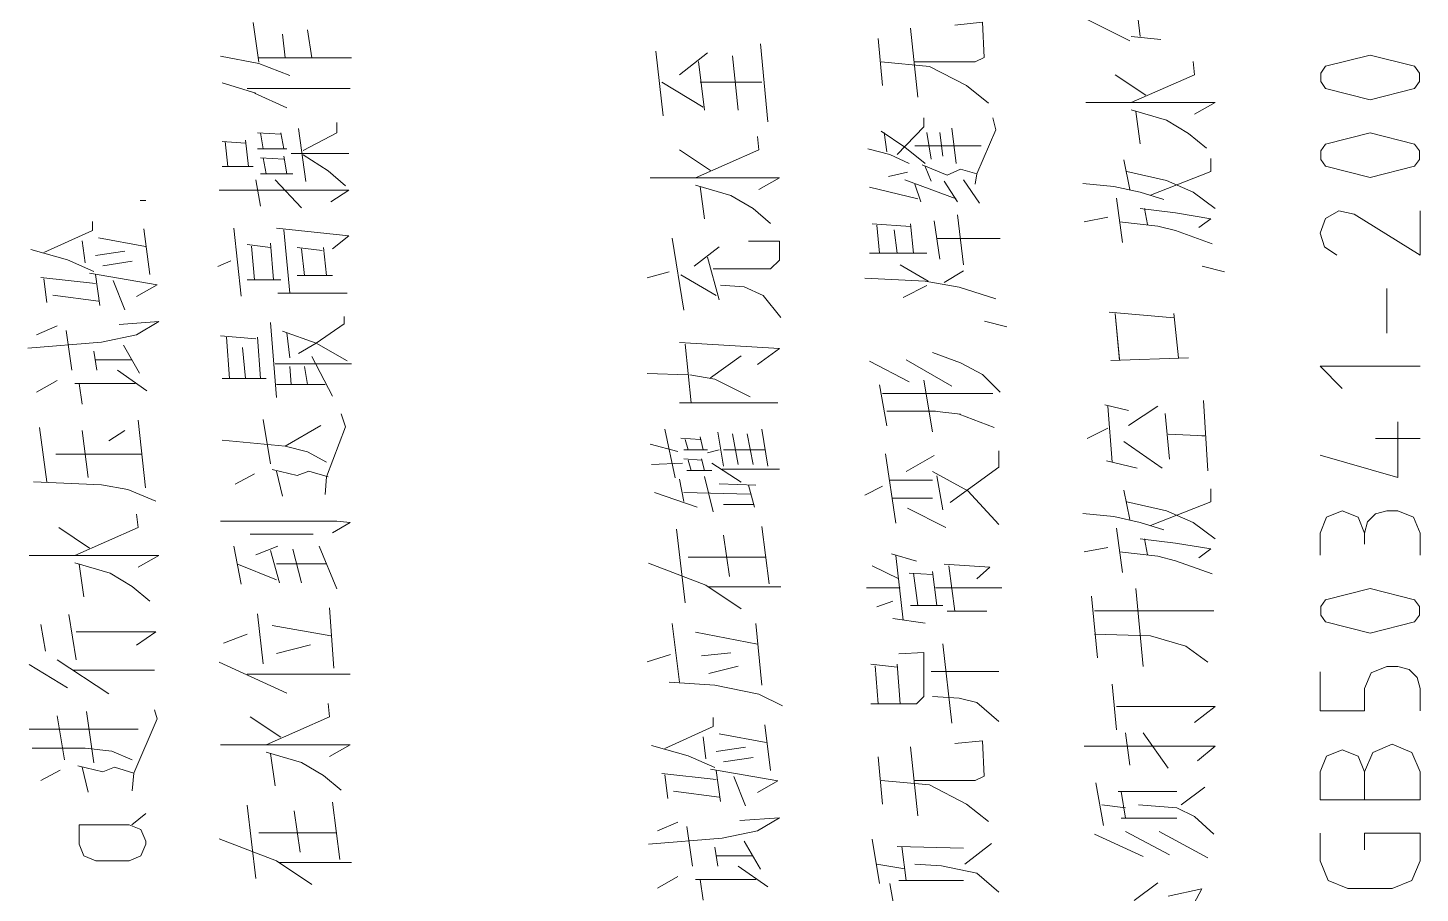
# Model space of a CAD drawing. Header units: millimetres. Extents: x 0 to 829, y 0 to 586.
# Drawn here: x 375.33 to 419.44, y 439.04 to 466.46 of the extents above; entities that cross this region are included whole.
import ezdxf

# ---------------------------------------------------------------- set-up
doc = ezdxf.new("R2010")
doc.units = ezdxf.units.MM

msp = doc.modelspace()

# ---------------------------------------------------------------- linework, layer by layer
at = {"color": 0, "lineweight": 0}
for points in [[(410.569833, 466.188778), (410.337, 468.146694)], [(408.848278, 466.746167), (410.245278, 466.047667)], [(382.654528, 465.373861), (382.467556, 466.62975)], [(383.490611, 465.511444), (383.398889, 466.259333)], [(384.192639, 466.396917), (384.330222, 465.511444)], [(403.531917, 464.259083), (403.295556, 466.449833)], [(405.348722, 465.377389), (405.627417, 465.5185), (405.581556, 466.636806), (404.696083, 466.541556)], [(398.772944, 463.479444), (398.540111, 465.948889)], [(402.410083, 464.633028), (402.2725, 466.12175)], [(410.291139, 466.188778), (411.222472, 466.093528)], [(381.440972, 465.557306), (382.654528, 465.324472), (383.631722, 464.954056)], [(382.654528, 465.511444), (385.589639, 465.511444)], [(395.463889, 463.666417), (395.231056, 465.716056)], [(395.975417, 464.971694), (396.860889, 465.670194)], [(396.769167, 463.853389), (396.582194, 465.3915)], [(397.654639, 465.574944), (397.841611, 463.853389)], [(403.902333, 465.236278), (402.364222, 465.377389)], [(405.348722, 465.377389), (403.436667, 465.377389)], [(410.291139, 464.08975), (412.294917, 464.975222), (412.249056, 465.395028)], [(419.265806, 465.243333), (417.854694, 465.596111), (416.447111, 465.243333)], [(403.902333, 465.236278), (405.0665, 464.633028)], [(409.779611, 464.975222), (410.756806, 464.322583)], [(416.447111, 465.243333), (416.291889, 465.024611), (416.291889, 464.7565), (416.447111, 464.537778)], [(419.265806, 464.537778), (419.421028, 464.7565), (419.421028, 465.024611), (419.265806, 465.243333)], [(381.486833, 464.721222), (382.559278, 464.393139)], [(382.280583, 464.53425), (385.543778, 464.53425)], [(396.723306, 463.945111), (395.418028, 464.738861)], [(398.585972, 464.738861), (396.628056, 464.738861)], [(405.0665, 464.633028), (405.768528, 464.072111)], [(416.447111, 464.537778), (417.854694, 464.181472), (419.265806, 464.537778)], [(382.513417, 464.393139), (383.54, 463.927472)], [(408.848278, 464.08975), (412.947556, 464.08975), (412.294917, 463.719333)], [(402.879278, 462.442278), (403.715361, 463.32775), (403.715361, 463.606444)], [(406.001361, 463.2325), (405.906111, 463.606444)], [(410.291139, 463.856917), (411.409444, 463.532361), (412.107944, 463.112556), (412.668861, 462.646889)], [(410.569833, 462.788), (410.43225, 463.811056)], [(382.605139, 463.133722), (383.353028, 463.087861)], [(382.792111, 462.622194), (382.700389, 463.133722)], [(383.353028, 463.133722), (383.44475, 462.622194)], [(383.910417, 463.274833), (384.14325, 461.595611)], [(384.051528, 462.576333), (385.123972, 463.133722), (385.123972, 463.461806)], [(402.364222, 463.186639), (403.112111, 462.675111), (403.76475, 462.163583)], [(402.551194, 462.534), (402.459472, 463.140778)], [(403.948194, 462.301167), (403.810611, 463.140778)], [(404.230417, 463.140778), (404.322139, 462.396417)], [(404.741944, 462.163583), (404.600833, 463.281889)], [(405.348722, 461.510944), (405.394583, 461.8355), (406.001361, 463.2325)], [(381.486833, 462.855028), (382.234722, 462.809167)], [(381.673806, 462.064806), (381.582083, 462.855028)], [(382.234722, 462.900889), (382.326444, 462.064806)], [(396.490472, 461.7085), (398.49425, 462.593972), (398.444861, 463.013778)], [(405.535694, 462.720972), (403.436667, 462.720972)], [(416.447111, 462.777417), (416.291889, 462.558694), (416.291889, 462.290583), (416.447111, 462.071861)], [(419.265806, 462.777417), (417.854694, 463.130194), (416.447111, 462.777417)], [(419.265806, 462.071861), (419.421028, 462.290583), (419.421028, 462.558694), (419.265806, 462.777417)], [(383.54, 462.622194), (382.605139, 462.622194)], [(382.700389, 462.3435), (383.44475, 462.297639)], [(382.887361, 461.831972), (382.792111, 462.3435)], [(383.44475, 462.389361), (383.54, 461.831972)], [(383.677583, 462.481083), (385.497917, 462.481083)], [(384.051528, 462.435222), (384.845278, 461.923694), (385.402667, 461.458028)], [(395.975417, 462.593972), (396.956139, 461.941333)], [(401.944417, 462.62925), (402.646444, 462.442278), (403.249694, 462.163583)], [(410.245278, 461.341611), (410.058306, 462.272944)], [(410.897917, 461.154639), (412.809972, 461.902528), (412.809972, 462.318806)], [(381.486833, 462.064806), (382.467556, 462.064806)], [(382.700389, 461.831972), (383.726972, 461.831972)], [(402.597056, 461.743778), (403.203833, 461.881361)], [(403.6695, 462.114194), (404.46325, 461.789639), (404.883056, 461.976611), (405.394583, 461.8355)], [(403.948194, 461.602667), (403.76475, 462.068333)], [(410.153556, 461.902528), (411.409444, 461.620306)], [(416.447111, 462.071861), (417.854694, 461.719083), (419.265806, 462.071861)], [(382.700389, 460.805389), (382.559278, 461.645)], [(384.005667, 460.759528), (383.166056, 461.645)], [(395.044083, 461.7085), (399.146889, 461.7085), (398.49425, 461.334556)], [(396.490472, 461.475667), (397.608778, 461.147583), (398.307278, 460.731306), (398.864667, 460.262111)], [(396.769167, 460.403222), (396.628056, 461.429806)], [(401.993806, 461.415694), (403.531917, 461.045278)], [(403.112111, 461.648528), (404.741944, 461.045278)], [(403.623639, 460.950028), (403.436667, 461.510944)], [(404.787806, 460.950028), (404.368, 461.602667)], [(404.974778, 461.648528), (405.486306, 460.904167)], [(408.753028, 461.528583), (409.73375, 461.433333), (410.569833, 461.249889), (411.317722, 461.017056)], [(411.409444, 461.620306), (412.249056, 461.249889)], [(379.070306, 460.988833), (378.893917, 460.988833)], [(381.395111, 461.316917), (385.497917, 461.316917), (384.937, 460.9465)], [(410.012444, 459.662389), (409.825472, 461.062917)], [(412.249056, 461.249889), (412.947556, 460.734833)], [(404.974778, 458.94625), (404.787806, 460.530222)], [(410.569833, 460.734833), (411.691667, 460.59725), (412.809972, 460.410278), (412.436028, 460.131583)], [(410.806194, 460.223306), (410.710944, 460.734833)], [(417.346694, 460.558444), (416.866917, 460.657222), (416.440056, 460.420861), (416.270722, 459.958722)], [(417.346694, 460.558444), (419.442194, 459.256694), (419.442194, 460.664278)], [(375.845917, 459.341361), (377.384028, 460.039861), (377.384028, 460.322083)], [(379.200833, 458.642861), (379.013861, 460.08925)], [(382.093611, 457.962), (381.860778, 460.106889)], [(383.211917, 460.106889), (385.497917, 459.874056), (384.982861, 459.45425)], [(383.631722, 458.053722), (383.44475, 460.061028)], [(402.085528, 460.251528), (403.295556, 460.159806)], [(402.318361, 459.320194), (402.226639, 460.205667)], [(402.879278, 459.320194), (402.784028, 460.064556)], [(403.295556, 460.251528), (403.390806, 459.320194)], [(404.230417, 459.133222), (404.043444, 460.34325)], [(408.798889, 460.315028), (409.546778, 460.456139)], [(409.920722, 460.315028), (411.13075, 460.177444), (411.691667, 460.036333), (412.855833, 459.616528)], [(377.151194, 459.016806), (377.055944, 459.715306)], [(377.571, 459.807028), (379.059722, 459.528333)], [(383.120194, 458.473528), (383.024944, 459.641222)], [(396.116528, 457.513972), (395.742583, 459.796444)], [(398.864667, 458.81925), (399.146889, 459.097944), (399.146889, 459.704722), (398.166167, 459.704722)], [(404.135167, 459.785861), (406.138944, 459.785861)], [(416.270722, 459.958722), (416.415361, 459.51775), (416.799889, 459.256694)], [(375.426111, 459.436611), (376.590278, 459.108528), (377.429889, 458.734583)], [(377.47575, 459.249639), (378.407083, 459.387222)], [(382.280583, 459.591833), (383.024944, 459.500111)], [(382.513417, 458.473528), (382.421694, 459.545972)], [(383.864556, 459.500111), (384.658306, 459.408389)], [(384.097389, 458.614639), (384.005667, 459.45425)], [(384.795889, 458.614639), (384.704167, 459.500111)], [(396.441083, 458.910972), (397.234833, 459.51775)], [(397.234833, 457.842056), (396.860889, 459.193194)], [(401.993806, 459.320194), (403.810611, 459.320194)], [(377.708583, 458.921556), (378.639917, 459.062667)], [(381.34925, 458.893333), (381.769056, 459.080306)], [(394.952361, 458.540556), (395.650861, 458.727528)], [(397.047861, 458.81925), (398.864667, 458.81925)], [(402.971, 458.94625), (403.856472, 458.434722)], [(404.368, 458.388861), (404.974778, 458.759278)], [(413.243889, 458.727528), (412.538333, 458.903917)], [(377.47575, 458.364167), (375.750667, 458.551139)], [(375.937639, 457.757389), (375.845917, 458.50175)], [(377.288778, 458.688722), (379.433667, 458.318306), (378.781028, 457.944361)], [(377.616861, 457.665667), (377.47575, 458.642861)], [(378.407083, 457.524556), (378.036667, 458.455889)], [(382.280583, 458.473528), (383.353028, 458.473528)], [(383.864556, 458.614639), (384.982861, 458.614639)], [(396.024806, 458.632278), (397.143111, 457.979639)], [(397.280694, 458.307722), (398.028583, 458.258333), (398.631833, 457.979639), (399.19275, 457.281139)], [(401.852694, 458.526444), (403.76475, 458.434722)], [(403.062722, 457.919667), (403.810611, 458.293611)], [(406.001361, 457.873806), (404.833667, 458.24775), (403.76475, 458.434722)], [(376.124611, 457.990222), (377.571, 457.80325)], [(383.257778, 458.053722), (385.448528, 458.053722)], [(418.383861, 456.790778), (418.383861, 458.198361)], [(411.642278, 457.267028), (409.592639, 457.454)], [(409.920722, 455.915889), (409.779611, 457.404611)], [(409.920722, 455.96175), (409.779611, 457.404611)], [(411.783389, 456.007611), (411.642278, 457.404611)], [(375.334389, 456.311), (377.662722, 456.497972), (378.781028, 456.730806), (379.479528, 457.150611), (378.223639, 457.058889)], [(375.613083, 456.730806), (376.265722, 457.013028)], [(383.211917, 454.748194), (383.024944, 457.122389)], [(384.471333, 456.46975), (385.356806, 457.076528), (385.356806, 457.309361)], [(406.343556, 456.984806), (405.638, 457.161194)], [(376.731389, 455.6125), (376.544417, 456.871917)], [(381.440972, 456.702583), (382.559278, 456.610861)], [(381.719667, 455.351444), (381.627944, 456.656722)], [(382.700389, 455.351444), (382.605139, 456.656722)], [(383.398889, 456.843694), (384.471333, 456.46975), (383.910417, 456.145194)], [(383.631722, 456.004083), (383.54, 456.797833)], [(377.521611, 455.6125), (377.429889, 456.219278)], [(378.876278, 455.520778), (378.361222, 456.40625)], [(382.234722, 455.351444), (382.139472, 456.332167)], [(384.471333, 456.46975), (385.448528, 455.912361)], [(395.975417, 456.487389), (399.146889, 456.303944), (398.444861, 455.788889)], [(396.349361, 454.578861), (396.162389, 456.441528)], [(403.997583, 456.176944), (404.883056, 455.848861), (405.581556, 455.478444), (406.138944, 454.917528)], [(377.47575, 455.940583), (378.639917, 455.940583)], [(383.166056, 455.817111), (385.589639, 455.817111)], [(383.677583, 455.164472), (383.631722, 455.725389)], [(384.192639, 455.164472), (384.097389, 455.725389)], [(384.982861, 454.794056), (384.330222, 456.049944)], [(396.956139, 455.369083), (397.933333, 456.071111)], [(401.993806, 455.89825), (403.249694, 455.245611)], [(403.157972, 455.944111), (404.600833, 455.1045)], [(409.6385, 455.915889), (412.107944, 456.007611)], [(419.442194, 455.735972), (416.270722, 455.735972), (416.976278, 455.030417)], [(375.613083, 454.914), (376.265722, 455.287944)], [(378.735167, 455.192694), (376.823111, 455.192694)], [(376.964222, 455.192694), (377.055944, 454.540056)], [(378.17425, 455.6125), (379.109111, 454.959861)], [(381.486833, 455.351444), (382.887361, 455.351444)], [(394.952361, 455.510194), (396.257639, 455.464333)], [(396.3035, 455.464333), (397.093722, 455.323222), (398.212028, 454.765833)], [(403.997583, 453.658111), (403.715361, 455.291472)], [(383.211917, 455.164472), (384.750028, 455.164472)], [(402.551194, 453.845083), (402.318361, 455.150361)], [(402.410083, 454.871667), (405.906111, 454.871667)], [(395.975417, 454.578861), (399.0975, 454.578861)], [(402.551194, 454.31075), (404.089306, 454.31075)], [(404.883056, 454.219028), (404.043444, 454.31075)], [(409.451528, 454.515361), (410.199417, 454.331917)], [(409.684361, 452.698556), (409.546778, 454.4695)], [(410.199417, 453.862722), (411.13075, 454.4695)], [(412.714722, 452.419861), (412.577139, 454.656472)], [(379.059722, 451.883639), (378.826889, 454.028528)], [(383.024944, 452.649167), (382.792111, 454.046167)], [(384.750028, 451.671972), (384.795889, 452.229361), (385.402667, 453.813333), (385.261556, 454.233139)], [(404.833667, 454.219028), (405.951972, 453.799222)], [(411.504694, 452.793806), (411.363583, 454.236667)], [(416.270722, 452.917278), (418.736639, 452.21525), (418.736639, 453.975611)], [(375.937639, 452.070611), (375.704806, 453.795694)], [(377.242917, 452.211722), (377.055944, 453.703972)], [(377.895556, 453.375889), (378.407083, 453.703972)], [(383.490611, 453.210083), (384.612444, 453.862722)], [(395.837833, 452.201139), (395.50975, 453.73925)], [(396.628056, 453.414694), (396.024806, 453.460556)], [(396.723306, 453.086611), (396.628056, 453.506417)], [(397.375944, 452.575083), (397.188972, 453.647528)], [(397.654639, 453.598139), (397.841611, 452.620944)], [(398.307278, 452.620944), (398.120306, 453.598139)], [(398.772944, 452.575083), (398.585972, 453.73925)], [(408.894139, 453.446444), (409.546778, 453.771)], [(411.455306, 453.584028), (412.623, 453.538167)], [(412.52775, 453.538167), (412.623, 453.538167)], [(418.031083, 453.446444), (419.442194, 453.446444)], [(381.486833, 453.393528), (383.490611, 453.210083), (384.192639, 453.023111), (384.795889, 452.695028)], [(395.044083, 453.273583), (395.929556, 453.04075)], [(396.116528, 453.086611), (396.860889, 453.086611)], [(396.257639, 453.086611), (396.162389, 453.414694)], [(396.860889, 452.994889), (397.234833, 453.086611)], [(397.375944, 453.086611), (398.677694, 453.086611)], [(404.554972, 451.4215), (406.093083, 452.539806), (406.093083, 453.054861)], [(410.058306, 453.351194), (411.271861, 452.511583)], [(378.922139, 452.956083), (376.219861, 452.956083)], [(395.089944, 452.620944), (396.070667, 452.666806)], [(396.673917, 452.762056), (396.116528, 452.807917)], [(396.257639, 452.762056), (396.349361, 452.433972)], [(396.769167, 452.433972), (396.673917, 452.807917)], [(397.002, 452.666806), (397.933333, 452.060028)], [(402.829889, 450.768861), (402.505333, 452.959611)], [(403.157972, 452.402222), (404.043444, 452.91375)], [(409.500917, 452.744417), (410.478111, 452.511583)], [(381.906639, 451.996528), (382.513417, 452.324611)], [(383.074333, 452.462194), (383.864556, 452.275222), (384.2385, 452.416333), (384.845278, 452.229361)], [(383.398889, 451.622583), (383.211917, 452.416333)], [(396.116528, 451.456778), (395.975417, 452.155278)], [(396.20825, 452.433972), (397.002, 452.433972)], [(397.047861, 451.128694), (396.769167, 452.247)], [(397.326556, 452.479833), (399.146889, 452.479833)], [(402.646444, 452.123528), (403.997583, 452.123528)], [(403.997583, 452.402222), (405.115889, 451.795444), (406.093083, 450.723)], [(404.322139, 451.188667), (404.135167, 452.261111)], [(375.517833, 452.070611), (377.662722, 451.978889), (378.502333, 451.837778), (379.387806, 451.467361)], [(395.185194, 451.735472), (396.536333, 451.269806)], [(396.116528, 451.735472), (398.212028, 451.689611)], [(397.234833, 452.014167), (398.399, 451.968306)], [(398.353139, 451.269806), (398.166167, 451.968306)], [(401.852694, 451.654333), (402.410083, 451.936556)], [(410.245278, 450.88175), (410.058306, 451.813083)], [(410.897917, 450.694778), (412.809972, 451.442667), (412.809972, 451.858944)], [(397.375944, 451.361528), (398.307278, 451.361528)], [(402.738167, 451.562611), (403.997583, 451.562611)], [(403.203833, 451.238056), (404.417389, 450.631278)], [(410.153556, 451.442667), (411.409444, 451.160444)], [(376.823111, 449.742278), (378.826889, 450.62775), (378.781028, 451.047556)], [(381.440972, 450.832361), (385.123972, 450.832361), (385.543778, 450.7865), (384.982861, 450.458417)], [(408.753028, 451.068722), (409.73375, 450.973472), (410.569833, 450.790028), (411.317722, 450.557194)], [(411.409444, 451.160444), (412.249056, 450.790028)], [(412.249056, 450.790028), (412.947556, 450.274972)], [(417.678306, 450.451361), (417.473694, 450.952306), (416.976278, 451.156917), (416.478861, 450.952306), (416.270722, 450.451361)], [(418.383861, 451.156917), (418.031083, 451.061667), (417.773556, 450.804139), (417.678306, 450.451361)], [(418.383861, 451.156917), (418.736639, 451.156917)], [(419.442194, 450.451361), (419.234056, 450.952306), (418.736639, 451.156917)], [(376.311583, 450.62775), (377.288778, 449.975111)], [(382.372306, 450.412556), (384.376083, 450.412556)], [(395.883694, 450.571306), (396.162389, 448.239444)], [(397.375944, 450.384333), (397.559389, 449.079056)], [(398.818806, 448.846222), (398.585972, 450.663028)], [(410.012444, 449.202528), (409.825472, 450.603056)], [(416.270722, 449.749333), (416.270722, 450.451361)], [(417.678306, 450.451361), (417.678306, 450.102111)], [(419.442194, 450.451361), (419.442194, 449.749333)], [(382.093611, 448.828583), (381.860778, 450.038611)], [(382.559278, 449.759917), (383.257778, 450.038611)], [(383.307167, 448.874444), (383.024944, 449.901028)], [(384.005667, 448.874444), (383.726972, 449.946889)], [(385.123972, 448.687472), (384.563056, 450.038611)], [(408.798889, 449.855167), (409.546778, 449.996278)], [(410.569833, 450.274972), (411.691667, 450.137389), (412.809972, 449.950417), (412.436028, 449.671722)], [(410.806194, 449.763444), (410.710944, 450.274972)], [(375.38025, 449.742278), (379.479528, 449.742278), (378.826889, 449.368333)], [(376.823111, 449.509444), (377.941417, 449.181361), (378.639917, 448.761556), (379.200833, 448.295889)], [(377.105333, 448.437), (376.964222, 449.463583)], [(381.956028, 449.481222), (383.211917, 448.966167)], [(383.211917, 449.481222), (384.795889, 449.481222)], [(396.815028, 448.800361), (394.998222, 449.498861)], [(398.727083, 449.685833), (396.257639, 449.685833)], [(402.692306, 449.791667), (403.482528, 449.558833)], [(403.062722, 447.696167), (402.829889, 449.745806)], [(404.368, 449.467111), (405.814389, 449.371861), (405.394583, 448.997917)], [(409.920722, 449.855167), (411.13075, 449.717583), (411.691667, 449.576472), (412.855833, 449.156667)], [(402.085528, 449.417722), (402.925139, 448.997917)], [(403.249694, 449.184889), (403.997583, 449.139028)], [(403.531917, 448.161833), (403.390806, 449.184889)], [(404.135167, 448.161833), (403.997583, 449.23075)], [(404.696083, 447.974861), (404.509111, 449.417722)], [(396.815028, 448.800361), (397.933333, 448.052472)], [(396.90675, 448.750972), (399.19275, 448.750972)], [(401.898556, 448.719222), (402.971, 448.719222)], [(404.089306, 448.719222), (406.188333, 448.719222)], [(410.665083, 446.221556), (410.43225, 448.691)], [(419.265806, 448.34175), (417.854694, 448.694528), (416.447111, 448.34175)], [(402.226639, 448.112444), (402.738167, 448.299417)], [(403.295556, 448.161833), (404.322139, 448.161833)], [(409.218694, 446.50025), (409.03525, 448.458167)], [(416.447111, 448.34175), (416.291889, 448.123028), (416.291889, 447.854917), (416.447111, 447.636194)], [(419.265806, 447.636194), (419.421028, 447.854917), (419.421028, 448.123028), (419.265806, 448.34175)], [(376.868972, 446.433222), (376.636139, 447.876083)], [(382.792111, 446.30975), (382.605139, 447.89725)], [(385.028722, 446.172167), (384.891139, 448.080694)], [(402.738167, 447.742028), (403.76475, 447.600917)], [(404.46325, 447.974861), (405.719139, 447.974861)], [(409.126972, 447.9925), (412.901694, 447.9925)], [(375.891778, 446.711917), (375.750667, 447.551528)], [(378.781028, 446.898889), (379.387806, 447.318694), (376.868972, 447.318694)], [(383.074333, 447.523306), (384.937, 447.195222)], [(395.975417, 445.724139), (395.742583, 447.586806)], [(398.444861, 446.934167), (396.490472, 447.308111)], [(398.585972, 445.628889), (398.399, 447.586806)], [(416.447111, 447.636194), (417.854694, 447.279889), (419.265806, 447.636194)], [(381.536222, 446.962389), (382.280583, 447.244611)], [(383.211917, 446.637833), (384.284361, 446.916528)], [(404.600833, 444.432972), (404.322139, 446.948278)], [(409.126972, 447.248139), (410.897917, 447.19875), (412.016222, 446.874194), (412.714722, 446.362667)], [(377.895556, 445.360778), (376.265722, 446.433222)], [(394.952361, 446.376778), (395.696722, 446.609611)], [(396.673917, 446.56375), (397.608778, 446.655472)], [(402.039667, 445.03975), (403.482528, 445.03975), (403.715361, 445.272583), (403.715361, 446.669583), (402.925139, 446.623722)], [(375.38025, 446.292111), (376.590278, 445.54775)], [(376.77725, 446.105139), (379.341944, 446.105139)], [(381.395111, 446.359139), (383.54, 445.378417)], [(382.280583, 445.985194), (385.543778, 445.985194)], [(396.90675, 446.002833), (397.841611, 446.235667)], [(402.879278, 446.203917), (402.039667, 446.295639)], [(402.17725, 446.249778), (402.2725, 445.03975)], [(402.971, 445.03975), (402.879278, 446.295639)], [(406.093083, 446.062806), (403.948194, 446.062806)], [(417.678306, 445.523056), (417.678306, 444.821028), (416.270722, 444.821028), (416.270722, 446.052222)], [(418.383861, 446.228611), (417.886444, 446.020472), (417.678306, 445.523056)], [(418.736639, 446.228611), (418.383861, 446.228611)], [(419.442194, 445.523056), (419.346944, 445.875833), (419.089417, 446.133361), (418.736639, 446.228611)], [(395.650861, 445.724139), (397.093722, 445.628889), (398.49425, 445.350194), (399.238611, 444.97625)], [(409.825472, 444.217778), (409.684361, 445.660639)], [(419.442194, 444.821028), (419.442194, 445.523056)], [(382.887361, 443.748583), (384.891139, 444.634056), (384.845278, 445.053861)], [(403.997583, 445.272583), (404.833667, 445.223194), (405.394583, 445.085611), (406.093083, 444.478833)], [(376.498556, 443.265278), (376.265722, 444.662278)], [(377.429889, 443.170028), (377.197056, 444.803389)], [(379.433667, 444.567028), (379.341944, 444.84925)], [(382.372306, 444.634056), (383.353028, 443.981417)], [(409.825472, 444.962139), (412.947556, 444.962139), (412.294917, 444.450611)], [(378.826889, 444.242472), (375.38025, 444.242472)], [(378.689306, 442.845472), (379.433667, 444.567028)], [(395.50975, 443.625111), (397.047861, 444.327139), (397.047861, 444.605833)], [(398.864667, 442.926611), (398.677694, 444.373)], [(381.440972, 443.748583), (385.543778, 443.748583), (384.891139, 443.374639)], [(396.815028, 443.300556), (396.723306, 443.999056)], [(397.234833, 444.090778), (398.727083, 443.812083)], [(405.348722, 442.616167), (405.627417, 442.75375), (405.581556, 443.872056), (404.696083, 443.780333)], [(410.245278, 443.099472), (410.104167, 444.126056)], [(411.455306, 443.004222), (410.665083, 444.126056)], [(419.442194, 442.884278), (419.181139, 443.505167), (418.56025, 443.762694), (417.939361, 443.505167), (417.678306, 442.884278), (417.473694, 443.381694), (416.976278, 443.586306), (416.478861, 443.381694), (416.270722, 442.884278)], [(375.471972, 443.635694), (377.151194, 443.635694), (377.990806, 443.543972), (378.639917, 443.265278)], [(382.887361, 443.51575), (384.005667, 443.187667), (384.704167, 442.771389), (385.261556, 442.302194)], [(383.166056, 442.443306), (383.024944, 443.469889)], [(395.089944, 443.720361), (396.257639, 443.392278), (397.093722, 443.021861)], [(397.143111, 443.533389), (398.074444, 443.6745)], [(397.375944, 443.205306), (398.307278, 443.346417)], [(402.410083, 441.868278), (402.2725, 443.360528)], [(403.531917, 441.497861), (403.295556, 443.685083)], [(408.798889, 443.70625), (412.947556, 443.70625), (412.390167, 443.240583)], [(375.750667, 442.612639), (376.357444, 442.937194)], [(376.918361, 443.078306), (377.708583, 442.891333), (378.082528, 443.032444), (378.689306, 442.845472), (378.639917, 442.284556)], [(377.242917, 442.238694), (377.055944, 443.032444)], [(396.956139, 442.972472), (399.0975, 442.602056), (398.444861, 442.228111)], [(397.280694, 441.949417), (397.143111, 442.926611)], [(416.270722, 442.884278), (416.270722, 442.002333), (419.442194, 442.002333)], [(417.678306, 442.884278), (417.678306, 442.002333)], [(419.442194, 442.002333), (419.442194, 442.884278)], [(397.143111, 442.647917), (395.418028, 442.834889)], [(395.605, 442.041139), (395.50975, 442.789028)], [(398.074444, 441.808306), (397.7005, 442.739639)], [(403.902333, 442.475056), (402.364222, 442.616167)], [(405.348722, 442.616167), (403.436667, 442.616167)], [(403.902333, 442.475056), (405.0665, 441.868278)], [(409.405667, 441.187417), (409.172833, 442.538556)], [(395.788444, 442.273972), (397.234833, 442.087)], [(409.871333, 442.259861), (411.737528, 442.259861)], [(410.104167, 441.42025), (409.966583, 442.259861)], [(411.875111, 441.840056), (412.623, 442.400972)], [(379.070306, 441.564889), (378.632861, 441.212111)], [(382.280583, 441.836528), (382.559278, 439.508194)], [(383.772833, 441.649556), (383.959806, 440.347806)], [(385.215694, 440.114972), (384.982861, 441.931778)], [(405.0665, 441.868278), (405.768528, 441.310889)], [(409.359806, 441.840056), (410.104167, 441.748333)], [(410.523972, 441.840056), (411.737528, 441.748333), (412.294917, 441.469639), (412.901694, 440.908722)], [(376.957167, 440.598278), (376.957167, 441.212111), (378.544667, 441.212111)], [(379.070306, 440.686472), (378.915083, 441.056889), (378.544667, 441.212111)], [(394.998222, 440.598278), (397.326556, 440.78525), (398.444861, 441.018083), (399.146889, 441.434361), (397.887472, 441.342639)], [(395.276917, 441.018083), (395.929556, 441.296778)], [(396.395222, 439.899778), (396.20825, 441.155667)], [(409.966583, 441.42025), (411.737528, 441.42025)], [(379.070306, 440.686472), (379.070306, 440.598278)], [(383.211917, 440.065583), (381.395111, 440.764083)], [(385.123972, 440.951056), (382.654528, 440.951056)], [(398.540111, 439.804528), (398.028583, 440.69)], [(402.318361, 439.352972), (402.085528, 440.749972)], [(409.126972, 440.908722), (410.665083, 440.210222)], [(410.104167, 441.000444), (411.504694, 440.256083)], [(411.176611, 441.000444), (412.714722, 440.164361)], [(416.270722, 440.065583), (416.270722, 440.947528)], [(417.678306, 440.418361), (417.678306, 440.947528), (419.442194, 440.947528), (419.442194, 440.065583)], [(376.957167, 440.598278), (377.112389, 440.224333), (377.486333, 440.069111)], [(378.544667, 440.069111), (378.915083, 440.224333), (379.070306, 440.598278)], [(397.188972, 439.899778), (397.093722, 440.503028)], [(397.143111, 440.224333), (398.307278, 440.224333)], [(402.879278, 440.517139), (404.974778, 440.471278)], [(403.157972, 439.444694), (403.016861, 440.517139)], [(405.020639, 439.95975), (405.86025, 440.612389)], [(378.544667, 440.069111), (377.486333, 440.069111)], [(383.211917, 440.065583), (384.330222, 439.321222)], [(383.307167, 440.019722), (385.589639, 440.019722)], [(397.841611, 439.899778), (398.772944, 439.247139)], [(403.112111, 439.818639), (402.226639, 439.95975)], [(403.436667, 439.95975), (404.276278, 439.910361), (405.394583, 439.677528), (406.093083, 439.074278)], [(416.270722, 440.065583), (416.52825, 439.444694), (417.152667, 439.187167)], [(418.56025, 439.187167), (419.181139, 439.444694), (419.442194, 440.065583)], [(395.276917, 439.19775), (395.929556, 439.571694)], [(398.399, 439.479972), (396.490472, 439.479972)], [(396.628056, 439.479972), (396.723306, 438.827333)], [(402.829889, 438.280528), (402.646444, 439.352972)], [(402.925139, 439.444694), (404.974778, 439.444694)], [(410.386389, 438.813222), (411.13075, 439.370611)], [(410.012444, 437.458556), (411.363583, 437.92775), (412.107944, 438.393417), (412.52775, 439.183639), (411.455306, 438.950806)], [(418.56025, 439.187167), (417.152667, 439.187167)]]:
    msp.add_lwpolyline(points, dxfattribs=at)

doc.saveas('drawing.dxf')
